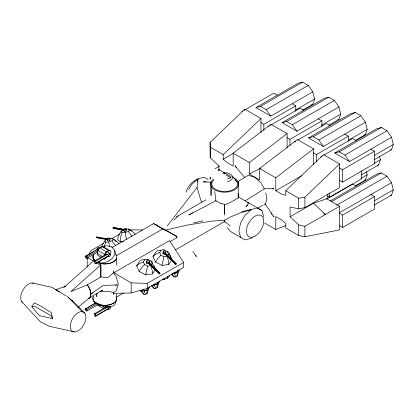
<?xml version="1.0" encoding="UTF-8"?>
<svg xmlns="http://www.w3.org/2000/svg" width="414" height="414" viewBox="0 0 414 414"><rect width="100%" height="100%" fill="white"/><g stroke="black" fill="none" stroke-linecap="round" stroke-linejoin="round"><path stroke-width="0.62" d="M87.209 266.999L87.209 257.518M106.113 307.002L94.216 313.874L94.216 315.245L95.344 316.322L107.785 309.139M107.071 309.196L108.747 309.351L108.747 307.98L109.876 306.898L109.136 305.982M113.307 292.419L113.307 294.447L113.964 293.309L131.15 293.003L147.296 288.377L183.63 267.397L183.63 262.409L169.549 240.622L113.964 272.712L113.307 270.813L113.307 272.842L116.137 276.474L118.357 284.268L116.137 290.788L113.307 292.419L107.95 291.285L99.924 291.699L102.506 290.214L88.984 298.018M93.435 300.683C98.221 305.698 105.855 306.986 112.504 306.189L114.864 304.745L116.365 300.222L116.401 293.971M113.964 272.712L131.15 282.886L131.15 293.003M147.296 288.377L147.296 283.388L183.63 262.409M211.031 195.429L211.036 186.165M287.083 148.021L287.083 133.608L270.932 124.283L233.191 153.185L233.191 166.133L227.162 162.65L223.218 159.183L223.218 154.629L260.965 118.528L244.814 109.203L210.074 142.432L210.26 157.775L218.902 165.905L218.902 170.175M224.662 222.292L224.626 219.85M224.662 215.032L224.626 204.718C229.459 203.29 233.801 200.485 238.221 197.897L238.221 193.69M313.522 164.539L313.522 148.874L297.371 139.549L259.63 168.451L259.63 179.986L249.342 174.046L249.342 162.511L287.083 133.608M260.965 132.552L260.965 118.528M263.853 130.451L263.853 124.247L260.784 122.477M289.971 145.537L289.971 139.327L321.895 120.898L321.895 126.482M298.706 208.837L298.706 198.213L285.748 190.73L323.494 154.629L339.64 163.954L339.64 187.542L304.901 207.6L298.706 208.837L290.069 206.995L290.069 216.75L298.706 224.88L304.901 226.334L339.64 206.275L339.64 229.868L304.901 236.756L298.706 235.504L285.748 228.026L285.748 223.472L281.805 220.005L275.781 216.522L275.781 229.465L285.965 225.506M304.901 207.6L304.901 197.183L339.64 163.954M361.567 170.847L361.567 178.91L329.642 197.343L329.642 192.996M123.77 241.481L120.2 241.693L120.51 237.382L122.078 232.751L125.152 232.596L128.293 231.452L129.665 229.987L133.789 232.539L135.254 234.376M93.781 254.18L93.435 258.305L95.272 260.556M146.841 293.769L147.182 289.702L144.222 290.778L145.381 294.297L146.841 293.769L147.477 293.091L148.352 288.92M156.978 287.911L157.32 283.849L158.614 282.472L157.62 287.233L156.978 287.911L154.096 288.517L151.545 285.66M176.98 276.366L177.321 272.298L174.361 273.38L175.526 276.899L176.98 276.366L177.616 275.688L178.61 270.927L177.751 271.843M140.103 290.493L140.951 291.145L144.207 290.98L147.539 289.764L147.679 288.139M152.176 285.236L154.344 285.122L157.677 283.911L157.822 282.286M162.034 279.543L164.203 279.434L167.535 278.218L167.68 276.593M172.172 273.69L174.346 273.576L177.678 272.365L177.865 270.197M201.882 202.053L200.743 200.003L197.069 187.428L197.995 178.879L197.266 181.953M145.707 274.849L152.43 273.923L152.186 270.182L150.748 265.679L147.607 266.119L145.707 274.849L139.171 271.512L136.646 265.886L139.58 261.265L141.614 259.873L147.85 259.35L152.492 261.798L152.699 263.025M167.256 251.458L168.457 254.082L167.085 256.245L163.939 256.69L162.045 265.415L155.509 262.078L152.978 256.452L155.918 251.836L157.951 250.439L164.187 249.916L168.829 252.369L170.93 256.954L171.707 259.842L168.767 264.494L162.045 265.415M101.735 246.915L102.072 245.197L104.545 241.258L105.917 239.799L106.962 239.416M97.14 293.138L96.41 296.615L96.229 294.737M149.335 286.623L148.999 288.211L147.539 289.764M159.473 280.77L159.136 282.358L157.677 283.911M169.222 275.605L168.995 276.666L167.535 278.218M179.36 269.752L179.133 270.813L177.678 272.365M101.166 257.26L97.88 255.36L97.218 253.394L97.916 250.506L99.748 247.919L102.01 246.615L103.836 247.091L110.409 250.884L111.04 252.768L109.286 254.47M104.209 255.454L104.488 254.299L106.32 251.712L108.582 250.408L110.409 250.884M104.142 308.099L103.79 307.059L104.059 305.967M265.214 204.676L266.88 198.482L265.726 192.862M227.596 177.989L228.673 178.61L230.774 177.735L231.126 176.649L218.975 169.631L218.09 169.983M302.805 110.041L312.849 104.235L314.599 99.039L312.849 91.825L308.28 85.351L302.629 82.091L298.059 83.286L255.997 107.568L270.787 116.111L312.849 91.825M328.923 125.121L338.973 119.32L340.722 114.119L338.973 106.905L334.403 100.431L328.752 97.171L324.178 98.366L282.115 122.647L296.91 131.191L338.973 106.905M355.383 140.398L365.433 134.597L367.177 129.396L365.433 122.182L360.863 115.708L355.212 112.448L350.637 113.643L308.575 137.924L323.37 146.468L365.433 122.182M355.383 185.798L365.433 179.997L367.177 174.796L366.452 171.789M361.339 174.915L378.644 164.922L380.388 159.726L379.519 156.119M374.246 159.669L391.556 149.677L393.3 144.476L391.556 137.262L386.981 130.788L381.33 127.528L376.761 128.723L334.698 153.009L349.494 161.548L391.556 137.262M374.246 205.065L391.556 195.077L393.3 189.876L391.556 182.662L386.981 176.188L381.33 172.928L376.761 174.123L330.341 200.925M104.173 246.811L105.741 242.185L108.815 242.03L111.956 240.886L113.327 239.421L117.452 241.973L118.916 243.81M146.867 260.773L146.411 262.046L146.618 263.335L148.228 263.821L149.47 261.555L148.347 260.463L146.867 260.773L147.079 262.062L146.618 263.335M149.009 262.828L149.47 261.555M163.297 251.288L162.842 252.561L163.054 253.849L164.658 254.336L165.9 252.069L164.777 250.972L163.297 251.288L163.509 252.576L163.054 253.849M165.44 253.342L165.9 252.069M105.394 254.708L105.394 253.611L107.65 251.458L110.574 254.915L109.876 256.432L107.071 256.509M109.431 306.07L110.574 307.607L109.876 309.118L108.747 309.351M108.049 239.82L96.866 237.812L96.622 237.403L96.86 236.927L107.428 238.826M123.765 230.277L113.203 228.378L112.96 227.969L113.198 227.493L123.765 229.392M105.337 240.932L105.917 239.799M121.675 231.498L122.254 230.365L123.3 229.982M88.989 254.139L90.775 250.755L103.635 243.334M188.743 189.591L191.765 184.354L197.964 178.858L204.159 177.202L208.19 179.526M164.493 253.544L175.676 264.448L176.069 264.22L176.312 263.816L165.124 252.907L164.886 253.316L168.912 257.244M148.786 262.341L159.975 273.245L159.732 273.654L159.338 273.882L148.155 262.978M122.254 230.365L120.878 231.83L118.409 235.763L117.633 239.773L120.2 241.693M152.43 273.923L155.369 269.271M136.646 265.886L139.213 263.666L143.332 261.958L144.709 259.795M151.089 265.136L152.119 263.516L150.919 260.892M152.978 256.452L155.55 254.232L159.669 252.524L161.046 250.361M31.847 306.639L34.315 302.831L42.13 306.81L51.212 312.586L52.5 318.563L39.289 315.566L31.847 306.639L35.537 306.758L51.31 315.866L52.5 318.563M139.171 271.512L141.309 268.256L144.533 264.577L143.332 261.958M155.509 262.078L157.646 258.822L160.87 255.148L159.669 252.524M167.225 226.008L197.069 187.428M99.888 277.597L100.861 276.63L100.861 264.815L96.374 263.314M97.714 252.085L86.893 258.331L85.765 258.098L85.067 256.587L98.744 248.384M106.113 254.315L94.216 261.182L94.216 262.554L95.344 263.63L108.484 255.743M97.714 304.776L86.893 311.017L85.765 310.79L85.067 309.279L85.765 308.57L96.043 302.639M95.344 316.322L108.484 308.435M173.823 220.258L178.268 215.834M159.338 273.882L159.975 273.245M175.676 264.448L176.312 263.816M103.355 258.522L104.452 259.159L106.652 257.027M97.104 249.482L97.104 248.566L98.232 247.489L101.078 247.66M108.747 256.659L108.747 255.288L109.876 254.212L107.65 251.458M109.436 240.7L110.217 239.98L109.762 238.179L108.639 237.978L107.159 238.567L107.831 240.938L109.436 240.7L108.98 238.894L109.762 238.179M125.866 231.214L126.648 230.494L126.192 228.694L125.069 228.492L123.589 229.082L124.262 231.452L125.866 231.214L125.411 229.408L126.192 228.694M63.756 287.601L93.807 260.742L94.697 261.617M252.245 237.424L251.293 238.273L245.093 239.929L230.277 231.364L227.069 227.389M113.307 272.842L107.95 277.546L101.766 277.064L100.861 276.63L100.83 264.794L70.784 291.658L87.307 284.863L99.924 277.618M247.836 205.059L246.025 206.607L248.767 203.005L247.179 202.462M78.22 307.219L89.89 297.459M285.748 190.73L285.748 195.284L281.805 194.202L275.781 190.719L275.781 177.777L313.522 148.874M245.466 200.686L264.344 188.877L274.011 188.292L272.836 188.665M192.639 212.646L188.794 214.98L215.932 200.723L214.711 191.346M237.962 181.43L244.622 177.487L234.955 165.74L236.368 167.82M241.905 111.578L243.023 110.931M244.141 110.284L273.825 93.145L277.401 95.21M255.997 107.568L260.566 106.372L302.629 82.091M260.566 106.372L266.218 109.638L308.28 85.351M263.853 124.247L295.772 105.818L295.772 111.402M295.617 110L314.599 99.039M268.024 126.658L269.147 126.011M270.264 125.364L299.948 108.225L303.524 110.29M282.115 122.647L286.69 121.452L328.752 97.171M223.218 159.183L233.838 153.051M215.052 168.71L219.477 166.154M194.207 181.027L197.964 178.858M286.69 121.452L292.341 124.717L334.403 100.431M96.866 237.812L97.259 237.584L97.254 237.036L96.86 236.927M218.007 170.195L218.975 169.631L219.115 170.573M223.301 173.249L224.269 172.69L224.481 174.103M111.459 238.816L119.843 233.972M85.067 256.587L87.773 255.024M88.855 254.403L94.263 251.277M95.344 250.656L96.426 250.03M86.893 258.331L86.893 256.959L98.796 250.087M321.74 125.08L340.722 114.119M294.483 141.935L295.601 141.288M297.842 139.994L326.408 123.501L329.984 125.566M112.23 247.479L153.589 223.601L156.968 225.118M94.216 261.182L95.344 261.41L108.323 253.917M308.575 137.924L313.15 136.729L355.212 112.448M95.344 263.63L107.785 256.452M176.411 216.895L205.789 199.895M244.255 177.684L248.286 175.36L254.486 177.016L260.68 182.512L264.308 188.794M170.071 241.585L176.871 237.662L176.871 236.394L162.79 228.911L116.401 255.692L115.594 254.791M313.15 136.729L318.801 139.994L360.863 115.708M313.367 152.833L316.431 154.603L348.355 136.175L348.355 141.138M348.195 140.356L367.177 129.396M320.607 157.015L322.283 156.042M323.965 155.074L352.526 138.581L356.107 140.651M334.698 153.009L339.268 151.809L381.33 127.528M275.781 190.719L301.997 175.583M175.52 249.854L224.662 221.485L230.106 225.93M339.268 151.809L344.919 155.074L386.981 130.788M85.067 309.279L87.23 308.026M88.311 307.405L89.393 306.779M90.475 306.153L91.556 305.532M92.638 304.906L95.882 303.032M86.893 311.017L86.893 309.646L97.714 303.405M123.667 292.91L116.401 297.107L116.401 300.243A11.949 6.898 0 0 1 101.766 305.123A11.954 6.898 0 0 1 93.285 296.652M339.485 167.913L342.554 169.683L374.473 151.255L374.473 163.665L342.554 182.098L339.485 180.328M94.216 313.874L95.344 314.102L108.323 306.608M374.318 155.436L393.3 144.476M374.251 163.271L380.388 159.726M290.069 216.75L313.543 203.196L327.81 198.43L327.81 193.933M361.039 178.341L367.177 174.796M326.765 198.855L352.526 183.982L356.107 186.046M331.552 201.67L381.33 172.928M336.639 205.256L386.981 176.188M339.537 212.698L391.556 182.662M339.485 213.313L342.554 215.083L374.473 196.655L374.473 209.065L342.554 227.498L339.485 225.728M374.318 200.837L393.3 189.876M99.919 247.722L102.134 246.48L106.807 245.771L111.868 246.889L114.59 250.268L116.365 255.671L116.401 265.105M258.01 207.957L262.983 205.173M264.091 204.552L265.193 203.936L274.011 216.91L273.209 215.932M249.342 174.046L260.789 168.12M93.103 292.807L90.868 293.961A9.967 5.749 60.1 0 1 89.062 298.349M222.944 173.212L224.269 172.69M65.888 286.069L55.693 289.795L66.033 295.762M157.32 283.849L154.365 284.925L155.524 288.444M311.711 104.535L312.849 104.235M377.501 165.222L378.644 164.922M337.829 119.62L338.973 119.32M364.289 134.897L365.433 134.597M390.412 149.977L391.556 149.677M364.289 180.292L365.433 179.997M390.412 195.372L391.556 195.077M193.493 222.949L202.891 220.755M241.672 211.745L257.487 207.988L262.026 210.607L263.687 216.801M115.413 285.262L117.25 284.904L103.169 285.448L90.868 293.961L89.926 289.35L87.344 284.879A9.946 5.739 60.1 0 1 89.031 298.328M298.706 198.213L304.901 197.183M125.411 229.408L123.802 229.651L123.589 229.082M107.159 238.567L107.371 239.137L108.98 238.894M126.011 229.19L128.464 229.061L131.688 230.924M109.674 238.619L112.132 238.495L115.356 240.358L116.422 241.807M171.546 274.115L174.097 276.971L175.526 276.899M143.068 290.835L141.334 290.923L143.958 294.37L145.381 294.297M206.348 181.849L203.227 181.901L211.554 182.212M129.023 229.806L142.411 229.982M131.15 282.886L147.296 283.388M165.124 252.907L176.069 263.79M220.983 203.647L223.462 204.04L224.662 204.733L224.662 213.821M113.198 227.493L124.159 229.506M112.96 227.969L124.143 229.982M116.701 228.709L117.943 228.932M96.622 237.403L107.806 239.416M97.575 262.176L101.772 263.118L107.769 261.638L112.504 258.15L114.864 253.829L114.59 250.268M22.537 302.458A11.152 6.438 -60 0 1 22.553 290.752A11.152 6.438 -60 0 1 32.53 282.964L51.802 287.337L59.461 291.756M74.215 331.909L49.489 326.299L40.567 321.947L21.756 301.625M103.79 307.059L97.218 303.265L97.916 305.346L99.748 305.822M163.509 252.576L165.119 253.063M147.079 262.062L148.688 262.548M97.492 262.274L101.735 263.687A11.944 6.898 0 0 0 116.365 258.812A11.949 6.898 0 0 1 97.425 262.445M163.458 249.668L164.187 249.916M147.12 259.097L147.85 259.35M105.394 253.611L108.747 255.288M108.747 307.98L105.394 306.298L105.394 307.944M160.87 255.148L163.939 256.69M144.533 264.577L147.607 266.119M162.06 228.347L163.623 229.139M159.97 227.286L165.486 230.143L186.968 225.123L212.108 221.055L224.662 220.264L230.277 217.05L240.834 212.698L251.324 209.67L245.093 215.145L240.56 223.001L238.899 231.115L240.56 237.31M158.634 226.411L156.404 225.226L160.71 227.54M176.871 236.394L164.073 229.252M87.742 257.808L93.616 261.027M292.196 103.754L295.772 105.818M318.319 118.834L321.895 120.898M344.779 134.11L348.355 136.175M370.897 149.19L374.473 151.255M286.907 137.557L289.971 139.327M370.897 194.59L374.473 196.655M327.598 196.164L329.642 197.343M326.279 198.57L339.64 206.275M233.191 153.185L249.342 162.511M259.63 168.451L275.781 177.777M210.074 142.432L210.26 147.146L223.218 154.629M323.701 213.552L325.373 214.514L313.543 203.196M226.054 175.008L230.774 177.735M238.221 196.867L262.026 210.607M264.639 223.037L275.781 229.465M215.233 200.324L221.019 203.662M153.589 223.601L162.79 228.911M102.01 246.615L108.582 250.408M99.748 247.919L106.32 251.712M97.916 250.506L104.488 254.299M97.218 253.394L102.698 256.556M97.916 305.346L103.397 308.508M32.53 282.964L33.493 283.518M82.101 311.587L84.989 313.253L86.045 317.196L84.989 322.356L82.101 327.355A11.152 6.438 -60 0 1 72.119 331.086A11.152 6.438 -60 0 1 72.119 319.38A11.152 6.438 -60 0 1 82.101 311.587L67.115 296.176M97.104 248.566L98.822 249.813M120.878 231.83L122.078 232.751M104.545 241.258L105.741 242.185M143.958 294.37L141.003 291.026M128.464 229.061L129.665 229.987M112.132 238.495L113.327 239.421M67.989 297.268L72.388 300.652L84.989 313.253M85.765 255.878L86.893 256.959M85.765 308.57L86.893 309.646M164.487 253.275L175.676 264.184M148.543 262.316L159.732 273.224M149.444 263.62L151.229 265.369M154.365 268.417L155.255 269.291M148.6 263.144L159.338 273.613M109.876 254.212L110.574 254.915M109.876 306.898L110.574 307.607M168.457 254.082L170.93 256.954M152.119 263.516L154.593 266.388L155.214 268.696M128.293 231.452L131.968 236.171M111.956 240.886L115.63 245.606M270.792 212.998L271.998 214.468M232.321 176.152L237.067 182.139M140.248 290.23L140.951 291.145M171.846 274.016L174.097 276.971M151.85 285.562L154.096 288.517M344.919 155.074L349.494 161.548M318.801 139.994L323.37 146.468M292.341 124.717L296.91 131.191M266.218 109.638L270.787 116.111M192.872 251.469L196.355 256.587L195.869 255.443M175.774 235.757L176.871 237.662M95.344 261.41L96.043 262.926M95.344 314.102L96.043 315.613M170.677 257.586L171.448 259.278M72.388 300.652L72.864 301.79M124.05 230.883L124.262 231.452M104.121 258.17L104.452 259.159M173.958 272.407L174.346 273.576M163.82 278.265L164.203 279.434M153.961 283.952L154.344 285.122M143.627 289.226L144.207 290.98M167.085 256.245L168.524 260.748L168.767 264.494M111.868 246.889L112.178 248.053M107.371 239.137L107.831 240.938M126.373 239.504L125.152 232.596M108.815 242.03L109.544 246.537M113.591 227.607L113.596 228.15M342.554 169.683L342.554 182.098M342.554 215.083L342.554 227.498M316.431 154.603L316.431 162.05M304.901 226.334L304.901 236.756M298.706 224.88L298.706 235.504M238.221 181.958L238.221 197.897M211.031 181.958L211.031 195.48M210.26 147.146L210.26 157.775M210.26 177.57L210.26 178.817M210.074 177.104L210.074 178.941M233.615 177.808A14.076 8.125 0 0 1 235.566 189.177A14.076 8.125 0 0 1 215.901 190.44A14.076 8.125 0 0 1 213.479 179.102M93.316 296.672A11.949 6.898 0 0 0 101.766 305.123A11.954 6.898 0 0 0 116.37 300.228M95.261 261.151A11.949 6.898 0 0 1 93.316 255.257M186.098 192.256A12.213 7.054 -60 0 1 194.207 181.027M95.23 261.136A11.944 6.898 0 0 1 93.29 255.247M235.328 179.924A12.881 7.436 0 0 1 233.123 189.653A12.881 7.436 0 0 1 216.129 189.653A12.881 7.436 0 0 1 213.929 179.924M224.321 172.747A7.964 4.601 0 0 1 232.445 176.462A7.964 4.601 0 0 1 227.338 181.668M255.05 236.099A12.213 7.054 -60 0 0 262.528 216.822A12.213 7.054 -60 0 0 247.567 225.459A12.213 7.054 -60 0 0 255.05 236.099"/></g></svg>
